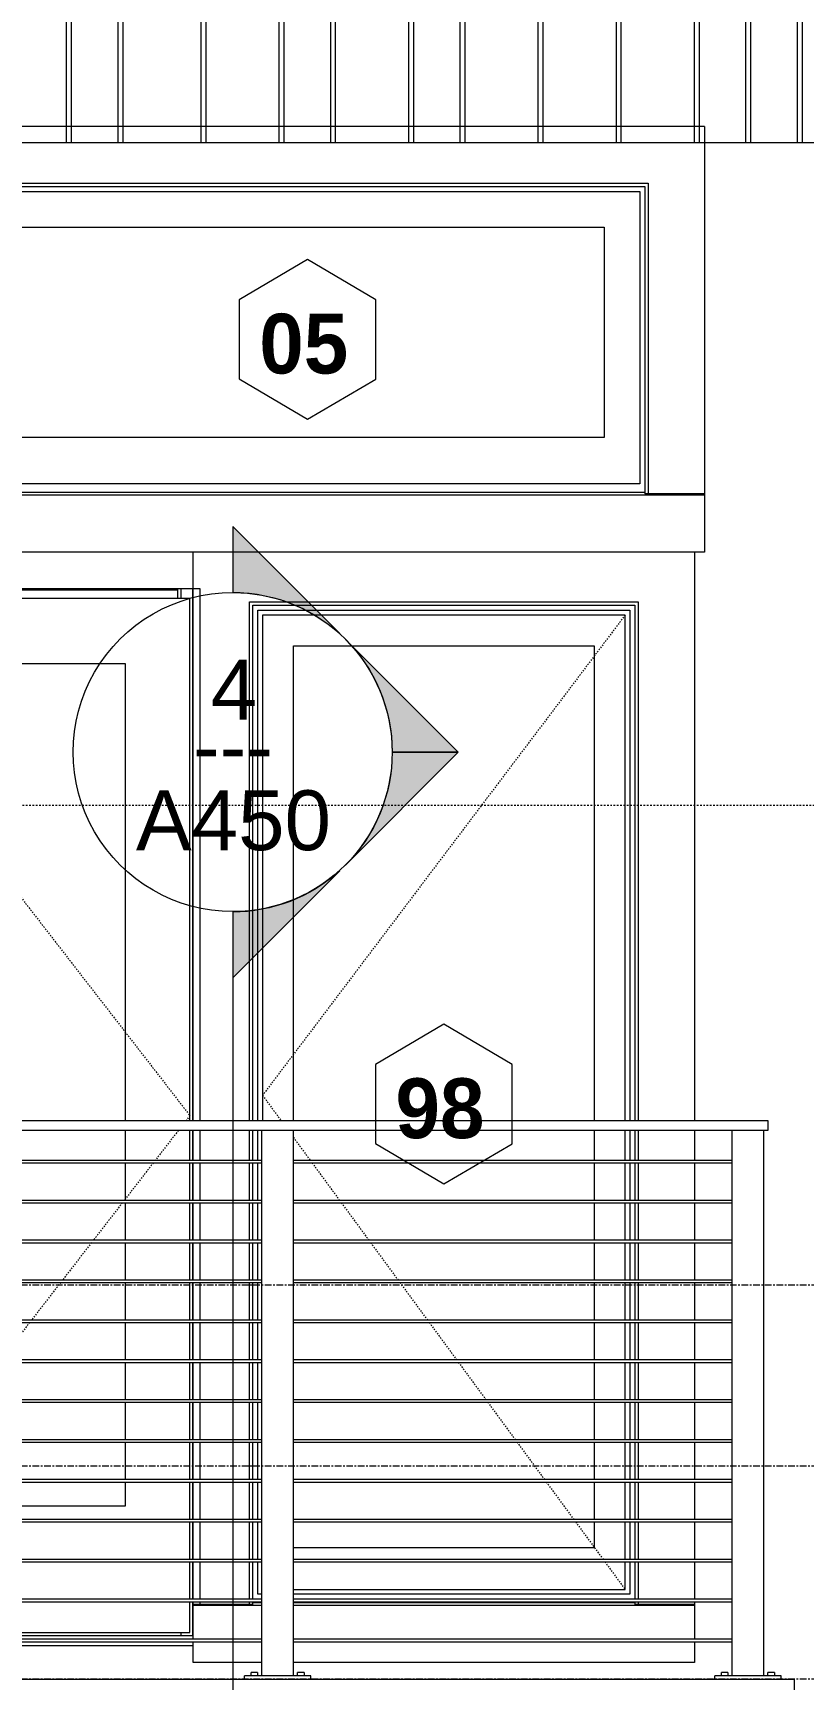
# Model space of a CAD drawing. Header units: inches. Extents: x -9021 to -7183, y -226 to 478.
# Drawn here: x -8749.9 to -8691.9, y 2.4 to 126.2 of the extents above; entities that cross this region are included whole.
import ezdxf

# ---------------------------------------------------------------- set-up
doc = ezdxf.new("R2010")
doc.units = ezdxf.units.IN
doc.header["$MEASUREMENT"] = 0
for name, pattern in [('Aligning Line 1_8_', [0.25, 0.125, -0.125]), ('Dash 1_16_', [0.12499999999999999, 0.06249999999999999, -0.06249999999999999]), ('Grid Line 1_2_', [0.8749999999999999, 0.4999999999999999, -0.125, 0.125, -0.125])]:
    doc.linetypes.add(name, pattern=pattern)
for name, color, linetype, lineweight in [('A-DOOR', 31, 'Continuous', 18), ('A-DOOR-2', 31, 'Dash 1_16_', 9), ('A-DOOR-FRAM', 31, 'Continuous', 9), ('A-FLOR', 192, 'Continuous', 18), ('A-FLOR-HRAL', 11, 'Continuous', 9), ('A-FLOR-LEVL-1', 51, 'Grid Line 1_2_', 9), ('A-GLAZ', 151, 'Continuous', 18), ('A-GLAZ-1', 151, 'Continuous', 9), ('A-GLAZ-2', 151, 'Dash 1_16_', 9), ('A-GLAZ-IDEN', 152, 'Continuous', 9), ('A-WALL', 113, 'Continuous', 18), ('A-WALL-PATT-1', 111, 'Continuous', 9), ('G-ANNO-SYMB', 111, 'Aligning Line 1_8_', 9), ('G-ANNO-SYMB-1', 111, 'Continuous', 9), ('I-WALL', 2, 'Continuous', 18), ('S-STRS', 31, 'Continuous', 9)]:
    doc.layers.add(name, color=color, linetype=linetype, lineweight=lineweight)
doc.styles.add('Arial_1', font='arial.ttf', dxfattribs={"height": 4.499999999999996})
doc.styles.add('Century Gothic', font='ufonts.com_century-gothic.ttf', dxfattribs={"height": 4.499999999999996})
doc.styles.add('Century Gothic_B', font='GOTHICB.TTF', dxfattribs={"height": 4.499999999999996})

# ---------------------------------------------------------------- blocks, each defined once
blk = doc.blocks.new('Railing - 2_ x 1_2_ 2-1559248-BUILDING ELEVATION - NORTH _LAKE_')
at = {"layer": 'A-FLOR-HRAL'}
for p, q in [((-8838.856881505379, 2.62499999999999), (-8838.856881505379, 43.62499999999999)), ((-8836.481881505379, 2.62499999999999), (-8836.481881505379, 43.62499999999999)), ((-8835.169381505379, 2.624999999999998), (-8840.169381505379, 2.624999999999998)), ((-8840.169381505379, 2.374999999999998), (-8840.169381505379, 2.624999999999998)), ((-8839.669381505379, 2.625000000000026), (-8839.669381505379, 2.875000000000055)), ((-8839.419381505379, 2.874999999999998), (-8839.669381505379, 2.874999999999998)), ((-8839.169381505379, 2.874999999999998), (-8839.419381505379, 2.874999999999998)), ((-8839.16938150538, 2.875000000000055), (-8839.16938150538, 2.625000000000026)), ((-8836.16938150538, 2.625000000000026), (-8836.16938150538, 2.875000000000055)), ((-8835.919381505379, 2.874999999999998), (-8836.169381505379, 2.874999999999998)), ((-8835.669381505379, 2.874999999999998), (-8835.919381505379, 2.874999999999998)), ((-8835.669381505379, 2.875000000000055), (-8835.669381505379, 2.625000000000026)), ((-8835.169381505379, 2.374999999999998), (-8835.169381505379, 2.624999999999998))]:
    blk.add_line(p, q, dxfattribs=at)
blk = doc.blocks.new('Railing - 2_ x 1_2_ 2-V1-BUILDING ELEVATION - NORTH _LAKE_')
at = {"layer": 'A-FLOR-HRAL'}
for p, q in [((-8697.256881505358, 2.62499999999999), (-8697.256881505358, 43.62499999999999)), ((-8694.881881505356, 2.62499999999999), (-8694.881881505356, 43.62499999999999)), ((-8693.569381505356, 2.624999999999998), (-8698.569381505358, 2.624999999999998)), ((-8698.569381505358, 2.374999999999998), (-8698.569381505358, 2.624999999999998)), ((-8698.069381505358, 2.625000000000026), (-8698.069381505358, 2.875000000000055)), ((-8697.569381505356, 2.874999999999998), (-8698.069381505356, 2.874999999999998)), ((-8697.569381505356, 2.875000000000055), (-8697.569381505356, 2.625000000000026)), ((-8694.569381505356, 2.625000000000026), (-8694.569381505356, 2.875000000000055)), ((-8694.069381505358, 2.874999999999998), (-8694.569381505356, 2.874999999999998)), ((-8694.069381505358, 2.875000000000055), (-8694.069381505358, 2.625000000000026)), ((-8693.569381505356, 2.374999999999998), (-8693.569381505356, 2.624999999999998))]:
    blk.add_line(p, q, dxfattribs=at)
blk = doc.blocks.new('Railing - Railing-1114347-BUILDING ELEVATION - NORTH _LAKE_')
at = {"layer": 'A-FLOR-HRAL'}
for p, q in [((-8874.569381505384, 44.375), (-8694.569381505356, 44.375)), ((-8694.569381505356, 43.625), (-8874.569381505384, 43.625)), ((-8694.569381505356, 44.375), (-8694.569381505356, 43.625)), ((-8732.656881505363, 41.37500000000005), (-8765.681881505367, 41.37500000000005)), ((-8765.681881505367, 41.18750000000005), (-8732.656881505363, 41.18750000000005)), ((-8697.256881505358, 41.37500000000005), (-8730.281881505363, 41.37500000000005)), ((-8730.281881505363, 41.18750000000005), (-8697.256881505358, 41.18750000000005)), ((-8732.656881505363, 38.37500000000005), (-8765.681881505367, 38.37500000000005)), ((-8697.256881505358, 38.37500000000005), (-8730.281881505363, 38.37500000000005)), ((-8765.681881505367, 38.18750000000005), (-8732.656881505363, 38.18750000000005)), ((-8730.281881505363, 38.18750000000005), (-8697.256881505358, 38.18750000000005)), ((-8732.656881505363, 35.37500000000014), (-8765.681881505367, 35.37500000000014)), ((-8765.681881505367, 35.18750000000005), (-8732.656881505363, 35.18750000000005)), ((-8697.256881505358, 35.37500000000014), (-8730.281881505363, 35.37500000000014)), ((-8730.281881505363, 35.18750000000005), (-8697.256881505358, 35.18750000000005)), ((-8732.656881505363, 32.37500000000014), (-8765.681881505367, 32.37500000000014)), ((-8765.681881505367, 32.18750000000005), (-8732.656881505363, 32.18750000000005)), ((-8697.256881505358, 32.37500000000014), (-8730.281881505363, 32.37500000000014)), ((-8730.281881505363, 32.18750000000005), (-8697.256881505358, 32.18750000000005)), ((-8732.656881505363, 29.37500000000014), (-8765.681881505367, 29.37500000000014)), ((-8765.681881505367, 29.18750000000014), (-8732.656881505363, 29.18750000000014)), ((-8697.256881505358, 29.37500000000014), (-8730.281881505363, 29.37500000000014)), ((-8730.281881505363, 29.18750000000014), (-8697.256881505358, 29.18750000000014)), ((-8732.656881505363, 26.37500000000005), (-8765.681881505367, 26.37500000000005)), ((-8765.681881505367, 26.18750000000014), (-8732.656881505363, 26.18750000000014)), ((-8697.256881505358, 26.37500000000005), (-8730.281881505363, 26.37500000000005)), ((-8730.281881505363, 26.18750000000014), (-8697.256881505358, 26.18750000000014)), ((-8732.656881505363, 23.37500000000005), (-8765.681881505367, 23.37500000000005)), ((-8765.681881505367, 23.18750000000005), (-8732.656881505363, 23.18750000000005)), ((-8697.256881505358, 23.37500000000005), (-8730.281881505363, 23.37500000000005)), ((-8730.281881505363, 23.18750000000005), (-8697.256881505358, 23.18750000000005)), ((-8732.656881505363, 20.37500000000005), (-8765.681881505367, 20.37500000000005)), ((-8765.681881505367, 20.18750000000005), (-8732.656881505363, 20.18750000000005)), ((-8697.256881505358, 20.37500000000005), (-8730.281881505363, 20.37500000000005)), ((-8730.281881505363, 20.18750000000005), (-8697.256881505358, 20.18750000000005)), ((-8732.656881505363, 17.37500000000005), (-8765.681881505367, 17.37500000000005)), ((-8697.256881505358, 17.37500000000005), (-8730.281881505363, 17.37500000000005)), ((-8765.681881505367, 17.18750000000005), (-8732.656881505363, 17.18750000000005)), ((-8730.281881505363, 17.18750000000005), (-8697.256881505358, 17.18750000000005)), ((-8732.656881505363, 14.37500000000006), (-8765.681881505367, 14.37500000000006)), ((-8765.681881505367, 14.18750000000006), (-8732.656881505363, 14.18750000000006)), ((-8697.256881505358, 14.37500000000006), (-8730.281881505363, 14.37500000000006)), ((-8730.281881505363, 14.18750000000006), (-8697.256881505358, 14.18750000000006)), ((-8732.656881505363, 11.37500000000006), (-8765.681881505367, 11.37500000000006)), ((-8765.681881505367, 11.18750000000006), (-8732.656881505363, 11.18750000000006)), ((-8697.256881505358, 11.37500000000006), (-8730.281881505363, 11.37500000000006)), ((-8730.281881505363, 11.18750000000006), (-8697.256881505358, 11.18750000000006)), ((-8732.656881505363, 8.375000000000055), (-8765.681881505367, 8.375000000000055)), ((-8765.681881505367, 8.187500000000055), (-8732.656881505363, 8.187500000000055)), ((-8697.256881505358, 8.375000000000055), (-8730.281881505363, 8.375000000000055)), ((-8730.281881505363, 8.187500000000055), (-8697.256881505358, 8.187500000000055)), ((-8732.656881505363, 5.375000000000056), (-8765.681881505367, 5.375000000000056)), ((-8765.681881505367, 5.187500000000056), (-8732.656881505363, 5.187500000000056)), ((-8697.256881505358, 5.375000000000056), (-8730.281881505363, 5.375000000000056)), ((-8730.281881505363, 5.187500000000056), (-8697.256881505358, 5.187500000000056))]:
    blk.add_line(p, q, dxfattribs=at)
for name, p in [('Railing - 2_ x 1_2_ 2-1559248-BUILDING ELEVATION - NORTH _LAKE_', (106.2000000000153, 0)), ('Railing - 2_ x 1_2_ 2-V1-BUILDING ELEVATION - NORTH _LAKE_', (0, 0))]:
    blk.add_blockref(name, p)
blk = doc.blocks.new('Door-Outswing-Andersen-A_Series-Double - FWOD5468-2447200-BUILDING ELEVATION - NORTH _LAKE_')
at = {"layer": 'A-DOOR'}
for p, q in [((-8800.003381505368, 44.37500000000002), (-8800.003381505368, 84.37500000000001)), ((-8799.14738150537, 84.37500000000001), (-8799.14738150537, 83.62499999999972)), ((-8798.87438150537, 83.62499999999972), (-8798.87438150537, 84.37500000000001)), ((-8739.01438150537, 84.37500000000004), (-8739.01438150537, 83.62499999999974)), ((-8738.74138150537, 84.37500000000003), (-8738.74138150537, 83.62499999999973)), ((-8737.885381505372, 84.37500000000003), (-8737.885381505372, 44.37500000000002)), ((-8770.94438150537, 83.62499999999973), (-8799.81938150537, 83.62499999999972)), ((-8799.81938150537, 83.62499999999972), (-8799.81938150537, 44.37500000000001)), ((-8770.94438150537, 83.62499999999973), (-8768.944381505371, 83.62499999999973)), ((-8770.94438150537, 83.62499999999973), (-8770.94438150537, 44.37500000000002)), ((-8768.944381505371, 44.37500000000002), (-8768.944381505371, 83.62499999999973)), ((-8768.944381505371, 83.62499999999973), (-8766.944381505371, 83.62499999999973)), ((-8768.944381505371, 83.62499999999973), (-8768.944381505371, 44.37500000000002)), ((-8766.944381505371, 44.37500000000002), (-8766.944381505371, 83.62499999999973)), ((-8738.069381505371, 83.62499999999973), (-8766.944381505371, 83.62499999999972)), ((-8738.069381505371, 44.37500000000002), (-8738.069381505371, 83.62499999999973)), ((-8794.94438150537, 44.37500000000001), (-8794.94438150537, 78.74999999999952)), ((-8794.94438150537, 78.74999999999952), (-8774.569381505371, 78.74999999999952)), ((-8774.569381505371, 78.74999999999952), (-8774.569381505371, 44.375)), ((-8763.319381505371, 44.37500000000001), (-8763.319381505371, 78.74999999999952)), ((-8763.319381505371, 78.74999999999952), (-8742.944381505371, 78.74999999999952)), ((-8742.944381505371, 78.74999999999952), (-8742.944381505371, 44.375)), ((-8800.003381505368, 41.36793964856292), (-8800.003381505368, 43.62500000000004)), ((-8799.81938150537, 43.62500000000004), (-8799.81938150537, 41.36792991641623)), ((-8794.94438150537, 41.36767206742316), (-8794.94438150537, 43.62500000000003)), ((-8774.569381505371, 43.62500000000003), (-8774.569381505371, 41.37180554621464)), ((-8770.94438150537, 43.62500000000004), (-8770.94438150537, 41.37180554621465)), ((-8768.944381505371, 41.37180554621465), (-8768.944381505371, 43.62500000000004)), ((-8768.944381505371, 43.62500000000004), (-8768.944381505371, 41.37180554621465)), ((-8763.319381505371, 41.37180554621464), (-8763.319381505371, 43.62500000000003)), ((-8742.944381505371, 43.62500000000003), (-8742.944381505371, 41.37180554621463)), ((-8738.069381505371, 41.37180554621465), (-8738.069381505371, 43.62500000000004)), ((-8737.885381505372, 43.62500000000005), (-8737.885381505372, 41.37180554621467)), ((-8800.003381505368, 38.36793964856284), (-8800.003381505368, 41.19069445378547)), ((-8799.81938150537, 41.19069445378547), (-8799.81938150537, 38.36792991641624)), ((-8794.94438150537, 38.36767206742308), (-8794.94438150537, 41.19069445378545)), ((-8774.569381505371, 41.19484776711473), (-8774.569381505371, 38.37180554621456)), ((-8770.94438150537, 41.19465603324808), (-8770.94438150537, 38.37180554621457)), ((-8768.944381505371, 38.37180554621457), (-8768.944381505371, 41.19455024904577)), ((-8768.944381505371, 41.19455024904577), (-8768.944381505371, 38.37180554621457)), ((-8763.319381505371, 38.37180554621456), (-8763.319381505371, 41.19425273097676)), ((-8742.944381505371, 41.19317505441582), (-8742.944381505371, 38.37180554621464)), ((-8738.069381505371, 38.37180554621466), (-8738.069381505371, 41.19291720542267)), ((-8737.885381505372, 41.19290747327609), (-8737.885381505372, 38.37180554621467)), ((-8800.003381505368, 35.36793964856286), (-8800.003381505368, 38.19069445378549)), ((-8799.81938150537, 38.19069445378548), (-8799.81938150537, 35.36792991641624)), ((-8794.94438150537, 35.36767206742309), (-8794.94438150537, 38.19069445378546)), ((-8774.569381505371, 38.19484776711474), (-8774.569381505371, 35.37180554621457)), ((-8770.94438150537, 38.19465603324808), (-8770.94438150537, 35.37180554621458)), ((-8768.944381505371, 35.37180554621459), (-8768.944381505371, 38.19455024904578)), ((-8768.944381505371, 38.19455024904578), (-8768.944381505371, 35.37180554621458)), ((-8763.319381505371, 35.37180554621457), (-8763.319381505371, 38.19425273097676)), ((-8742.944381505371, 38.19317505441584), (-8742.944381505371, 35.37180554621464)), ((-8738.069381505371, 35.37180554621467), (-8738.069381505371, 38.19291720542268)), ((-8737.885381505372, 38.19290747327611), (-8737.885381505372, 35.37180554621469)), ((-8800.003381505368, 32.36793964856286), (-8800.003381505368, 35.1906944537855)), ((-8799.81938150537, 35.19069445378549), (-8799.81938150537, 32.36792991641627)), ((-8794.94438150537, 32.36767206742309), (-8794.94438150537, 35.19069445378547)), ((-8774.569381505371, 35.19484776711475), (-8774.569381505371, 32.37180554621459)), ((-8770.94438150537, 35.19465603324809), (-8770.94438150537, 32.3718055462146)), ((-8768.944381505371, 32.37180554621459), (-8768.944381505371, 35.19455024904578)), ((-8768.944381505371, 35.19455024904578), (-8768.944381505371, 32.3718055462146)), ((-8763.319381505371, 32.37180554621458), (-8763.319381505371, 35.19425273097678)), ((-8742.944381505371, 35.19317505441585), (-8742.944381505371, 32.37180554621457)), ((-8738.069381505371, 32.3718055462146), (-8738.069381505371, 35.1929172054227)), ((-8737.885381505372, 35.19290747327612), (-8737.885381505372, 32.3718055462146)), ((-8800.003381505368, 29.36793964856287), (-8800.003381505368, 32.19069445378551)), ((-8799.81938150537, 32.1906944537855), (-8799.81938150537, 29.36792991641627)), ((-8794.94438150537, 29.3676720674231), (-8794.94438150537, 32.19069445378548)), ((-8774.569381505371, 32.19484776711476), (-8774.569381505371, 29.37180554621459)), ((-8770.94438150537, 32.19465603324809), (-8770.94438150537, 29.3718055462146)), ((-8768.944381505371, 29.3718055462146), (-8768.944381505371, 32.19455024904578)), ((-8768.944381505371, 32.1945502490458), (-8768.944381505371, 29.3718055462146)), ((-8763.319381505371, 29.37180554621458), (-8763.319381505371, 32.19425273097678)), ((-8742.944381505371, 32.19317505441585), (-8742.944381505371, 29.37180554621458)), ((-8738.069381505371, 29.37180554621461), (-8738.069381505371, 32.1929172054227)), ((-8737.885381505372, 32.19290747327613), (-8737.885381505372, 29.37180554621461)), ((-8800.003381505368, 26.36793964856288), (-8800.003381505368, 29.19069445378551)), ((-8799.81938150537, 29.19069445378551), (-8799.81938150537, 26.36792991641627)), ((-8794.94438150537, 26.3676720674231), (-8794.94438150537, 29.19069445378549)), ((-8774.569381505371, 29.19484776711477), (-8774.569381505371, 26.3718055462146)), ((-8770.94438150537, 29.19465603324811), (-8770.94438150537, 26.37180554621461)), ((-8768.944381505371, 26.37180554621461), (-8768.944381505371, 29.1945502490458)), ((-8768.944381505371, 29.19455024904581), (-8768.944381505371, 26.37180554621461)), ((-8763.319381505371, 26.3718055462146), (-8763.319381505371, 29.19425273097679)), ((-8742.944381505371, 29.19317505441586), (-8742.944381505371, 26.37180554621459)), ((-8738.069381505371, 26.37180554621462), (-8738.069381505371, 29.19291720542272)), ((-8737.885381505372, 29.19290747327613), (-8737.885381505372, 26.37180554621463)), ((-8800.003381505368, 23.36793964856289), (-8800.003381505368, 26.19069445378552)), ((-8799.81938150537, 26.19069445378551), (-8799.81938150537, 23.36792991641628)), ((-8794.94438150537, 23.36767206742311), (-8794.94438150537, 26.1906944537855)), ((-8774.569381505371, 26.19484776711477), (-8774.569381505371, 23.3718055462146)), ((-8770.94438150537, 26.19465603324811), (-8770.94438150537, 23.37180554621462)), ((-8768.944381505371, 23.37180554621462), (-8768.944381505371, 26.19455024904581)), ((-8768.944381505371, 26.19455024904581), (-8768.944381505371, 23.37180554621462)), ((-8763.319381505371, 23.3718055462146), (-8763.319381505371, 26.1942527309768)), ((-8742.944381505371, 26.19317505441587), (-8742.944381505371, 23.3718055462146)), ((-8738.069381505371, 23.37180554621463), (-8738.069381505371, 26.19291720542272)), ((-8737.885381505372, 26.19290747327615), (-8737.885381505372, 23.37180554621464)), ((-8800.003381505368, 20.3679396485629), (-8800.003381505368, 23.19069445378553)), ((-8799.81938150537, 23.19069445378552), (-8799.81938150537, 20.36792991641628)), ((-8794.94438150537, 20.36767206742312), (-8794.94438150537, 23.1906944537855)), ((-8774.569381505371, 23.19484776711478), (-8774.569381505371, 20.37180554621461)), ((-8770.94438150537, 23.19465603324812), (-8770.94438150537, 20.37180554621462)), ((-8768.944381505371, 20.37180554621463), (-8768.944381505371, 23.19455024904581)), ((-8768.944381505371, 23.19455024904581), (-8768.944381505371, 20.37180554621462)), ((-8763.319381505371, 20.37180554621461), (-8763.319381505371, 23.19425273097681)), ((-8742.944381505371, 23.19317505441587), (-8742.944381505371, 20.3718055462146)), ((-8738.069381505371, 20.37180554621464), (-8738.069381505371, 23.19291720542273)), ((-8737.885381505372, 23.19290747327616), (-8737.885381505372, 20.37180554621465)), ((-8800.003381505368, 17.36793964856291), (-8800.003381505368, 20.19069445378546)), ((-8799.81938150537, 20.19069445378545), (-8799.81938150537, 17.3679299164163)), ((-8794.94438150537, 17.36767206742313), (-8794.94438150537, 20.19069445378543)), ((-8774.569381505371, 20.19484776711471), (-8774.569381505371, 17.37180554621462)), ((-8770.94438150537, 20.19465603324806), (-8770.94438150537, 17.37180554621463)), ((-8768.944381505371, 17.37180554621464), (-8768.944381505371, 20.19455024904574)), ((-8768.944381505371, 20.19455024904574), (-8768.944381505371, 17.37180554621463)), ((-8763.319381505371, 17.37180554621462), (-8763.319381505371, 20.19425273097673)), ((-8742.944381505371, 20.19317505441579), (-8742.944381505371, 17.37180554621461)), ((-8738.069381505371, 17.37180554621465), (-8738.069381505371, 20.19291720542274)), ((-8737.885381505372, 20.19290747327608), (-8737.885381505372, 17.37180554621467)), ((-8800.003381505368, 14.36793964856284), (-8800.003381505368, 17.19069445378547)), ((-8799.81938150537, 17.19069445378546), (-8799.81938150537, 14.36792991641623)), ((-8794.94438150537, 15.37500000000029), (-8794.94438150537, 17.19069445378544)), ((-8774.569381505371, 17.19484776711472), (-8774.569381505371, 15.37500000000029)), ((-8770.94438150537, 17.19465603324807), (-8770.94438150537, 14.37180554621456)), ((-8768.944381505371, 14.37180554621457), (-8768.944381505371, 17.19455024904575)), ((-8768.944381505371, 17.19455024904575), (-8768.944381505371, 14.37180554621456)), ((-8763.319381505371, 15.37500000000029), (-8763.319381505371, 17.19425273097674)), ((-8742.944381505371, 17.19317505441581), (-8742.944381505371, 15.37500000000029)), ((-8738.069381505371, 14.37180554621465), (-8738.069381505371, 17.19291720542267)), ((-8737.885381505372, 17.1929074732761), (-8737.885381505372, 14.37180554621468)), ((-8774.569381505371, 15.37500000000029), (-8794.94438150537, 15.37500000000029)), ((-8742.944381505371, 15.37500000000029), (-8763.319381505371, 15.37500000000029)), ((-8800.003381505368, 11.36793964856285), (-8800.003381505368, 14.19069445378549)), ((-8799.81938150537, 14.19069445378547), (-8799.81938150537, 11.36792991641623)), ((-8770.94438150537, 14.19465603324807), (-8770.94438150537, 11.37180554621458)), ((-8768.944381505371, 11.37180554621458), (-8768.944381505371, 14.19455024904576)), ((-8768.944381505371, 14.19455024904576), (-8768.944381505371, 11.37180554621458)), ((-8738.069381505371, 11.37180554621466), (-8738.069381505371, 14.19291720542268)), ((-8737.885381505372, 14.1929074732761), (-8737.885381505372, 11.37180554621469)), ((-8800.003381505368, 8.367939648562865), (-8800.003381505368, 11.1906944537855)), ((-8799.81938150537, 11.19069445378547), (-8799.81938150537, 8.367929916416244)), ((-8770.94438150537, 11.19465603324808), (-8770.94438150537, 8.371805546214581)), ((-8768.944381505371, 8.371805546214583), (-8768.944381505371, 11.19455024904577)), ((-8768.944381505371, 11.19455024904576), (-8768.944381505371, 8.371805546214581)), ((-8738.069381505371, 8.371805546214594), (-8738.069381505371, 11.19291720542269)), ((-8737.885381505372, 11.19290747327611), (-8737.885381505372, 8.371805546214603)), ((-8800.003381505368, 5.623000000000007), (-8800.003381505368, 8.190694453785506)), ((-8799.81938150537, 8.190694453785493), (-8799.81938150537, 5.875000000000036)), ((-8770.94438150537, 8.194656033248101), (-8770.94438150537, 5.875000000000036)), ((-8768.944381505371, 5.875000000000036), (-8768.944381505371, 8.194550249045777)), ((-8768.944381505371, 8.194550249045786), (-8768.944381505371, 5.875000000000036)), ((-8738.069381505371, 5.875000000000047), (-8738.069381505371, 8.192917205422697)), ((-8737.885381505372, 8.192907473276119), (-8737.885381505372, 5.623000000000006)), ((-8768.056881505368, 5.623000000000027), (-8800.054381505384, 5.623000000000027)), ((-8799.81938150537, 5.875000000000036), (-8770.94438150537, 5.875000000000046)), ((-8799.14738150537, 5.623000000000027), (-8799.14738150537, 5.87500000000008)), ((-8799.14738150537, 5.875000000000058), (-8799.14738150537, 5.623000000000006)), ((-8768.944381505371, 5.875000000000041), (-8770.94438150537, 5.875000000000041)), ((-8768.056881505368, 5.875000000000041), (-8768.944381505371, 5.875000000000041)), ((-8765.681881505367, 5.875000000000037), (-8738.069381505371, 5.875000000000047)), ((-8737.834381505356, 5.623000000000027), (-8765.681881505367, 5.623000000000027)), ((-8738.74138150537, 5.87500000000008), (-8738.74138150537, 5.623000000000027)), ((-8738.74138150537, 5.875000000000058), (-8738.74138150537, 5.623000000000016)), ((-8768.056881505368, 4.875000000000008), (-8800.054381505384, 4.875000000000008)), ((-8737.834381505356, 4.875000000000008), (-8765.681881505367, 4.875000000000008))]:
    blk.add_line(p, q, dxfattribs=at)
at = {"layer": 'A-DOOR-2'}
for p, q in [((-8769.694381505371, 83.62499999999942), (-8799.81938150537, 44.74999999999974)), ((-8768.194381505371, 83.62499999999973), (-8738.069381505371, 44.74999999999974)), ((-8799.81938150537, 44.74999999999974), (-8799.528786650066, 44.37500000000004)), ((-8738.069381505371, 44.74999999999974), (-8738.359976360674, 44.37500000000004)), ((-8798.947596939453, 43.62500000000006), (-8797.198441636385, 41.36779128939961)), ((-8738.941166071287, 43.62500000000006), (-8740.687210648013, 41.37180554621467)), ((-8797.061205824864, 41.19069445378548), (-8794.87358750485, 38.3676683229797)), ((-8740.825721757568, 41.19306299405012), (-8743.011969490459, 38.37180554621467)), ((-8794.736446982419, 38.19069445378549), (-8792.548733373316, 35.3675453565598)), ((-8743.150385318733, 38.19318595039035), (-8745.3367283329, 35.37180554621467)), ((-8792.411688139977, 35.1906944537855), (-8790.223879241781, 32.36742239013999)), ((-8745.475048879896, 35.19330890673059), (-8747.661487175345, 32.37180554621461)), ((-8790.086929297533, 32.1906944537855), (-8787.902516992952, 29.37180554621454)), ((-8747.799712441061, 32.19343186307083), (-8749.98624601779, 29.37180554621462)), ((-8787.762170455087, 29.19069445378552), (-8785.577758150508, 26.37180554621454)), ((-8750.124376002224, 29.19355481941107), (-8752.311004860232, 26.37180554621462)), ((-8785.437411612646, 26.19069445378552), (-8783.252999308064, 23.37180554621463)), ((-8752.44903956339, 26.1936777757513), (-8754.635763702676, 23.37180554621463)), ((-8783.112652770202, 23.19069445378544), (-8780.92824046562, 20.37180554621464)), ((-8754.773703124552, 23.19380073209154), (-8756.960522545121, 20.37180554621463)), ((-8780.787893927756, 20.19069445378546), (-8778.603481623177, 17.37180554621465)), ((-8757.098366685717, 20.1939236884317), (-8759.285281387563, 17.37180554621465)), ((-8778.46651330151, 17.1950538946039), (-8776.278722780733, 14.37180554621457)), ((-8759.423030246882, 17.19404664477186), (-8761.610040230007, 14.37180554621465)), ((-8776.141659169976, 14.19493092818401), (-8773.95396393829, 11.37180554621458)), ((-8761.747693808045, 14.1941696011121), (-8763.934799072453, 11.37180554621458)), ((-8773.816805038441, 11.19480796176412), (-8771.629205095845, 8.371805546214592)), ((-8764.07235736921, 11.19429255745234), (-8765.681881505367, 9.117271784235454)), ((-8771.491950906908, 8.19468499534422), (-8769.694381505371, 5.875000000000042)), ((-8768.056881505368, 6.052437759339201), (-8768.194381505371, 5.875000000000042))]:
    blk.add_line(p, q, dxfattribs=at)
at = {"layer": 'A-DOOR-FRAM'}
blk.add_line((-8739.01438150537, 84.24999999999942), (-8798.87438150537, 84.24999999999942), dxfattribs=at)
blk = doc.blocks.new('Window-Casement-Andersen-A_Series - ACW2664-2462124-BUILDING ELEVATION - NORTH _LAKE_')
at = {"layer": 'A-GLAZ-1'}
for p, q in [((-8737.834381505356, 44.37499999999992), (-8737.834381505356, 87.12500000000078)), ((-8700.084381505356, 87.12500000000078), (-8700.084381505356, 44.37499999999993)), ((-8733.334381505356, 44.37499999999992), (-8733.334381505356, 83.12499999999994)), ((-8733.334381505356, 83.12499999999994), (-8704.584381505356, 83.12499999999994)), ((-8704.584381505356, 83.12499999999996), (-8704.584381505356, 44.37499999999994)), ((-8732.959381505356, 82.75), (-8704.959381505356, 82.75)), ((-8732.959381505356, 44.37499999999992), (-8732.959381505356, 82.75)), ((-8705.303131505358, 82.39210208622221), (-8732.601483591578, 82.39210208622221)), ((-8732.601483591578, 82.39210208622221), (-8732.601483591578, 44.37499999999997)), ((-8705.303131505358, 44.37499999999997), (-8705.303131505358, 82.39210208622221)), ((-8704.959381505356, 82.75), (-8704.959381505356, 44.37499999999994)), ((-8730.271881505356, 44.37499999999994), (-8730.271881505356, 80.06249999999993)), ((-8730.271881505356, 80.06249999999993), (-8707.646881505358, 80.06249999999993)), ((-8707.646881505358, 80.06249999999993), (-8707.646881505358, 44.37499999999994)), ((-8737.834381505356, 41.37180554621456), (-8737.834381505356, 43.62499999999994)), ((-8733.334381505356, 41.37180554621456), (-8733.334381505356, 43.62499999999994)), ((-8732.959381505356, 41.37180554621455), (-8732.959381505356, 43.62499999999994)), ((-8730.271881505356, 41.37180554621457), (-8730.271881505356, 43.62499999999996)), ((-8707.646881505358, 43.62499999999996), (-8707.646881505358, 41.37180554621465)), ((-8705.303131505358, 41.37180554621469), (-8705.303131505358, 43.62499999999999)), ((-8704.959381505356, 43.62499999999996), (-8704.959381505356, 41.37180554621465)), ((-8704.584381505356, 43.62499999999996), (-8704.584381505356, 41.37180554621465)), ((-8700.084381505356, 43.62499999999995), (-8700.084381505356, 41.37180554621465)), ((-8737.834381505356, 38.37180554621457), (-8737.834381505356, 41.19290477577884)), ((-8733.334381505356, 38.37180554621457), (-8733.334381505356, 41.19266676132364)), ((-8732.959381505356, 38.37180554621456), (-8732.959381505356, 41.19264692678568)), ((-8730.271881505356, 38.37180554621458), (-8730.271881505356, 41.19250477926387)), ((-8707.646881505358, 41.19130809547536), (-8707.646881505358, 38.37180554621465)), ((-8705.303131505358, 38.37180554621469), (-8705.303131505358, 41.19118412961328)), ((-8704.959381505356, 41.19116594795354), (-8704.959381505356, 38.37180554621467)), ((-8704.584381505356, 41.19114611341558), (-8704.584381505356, 38.37180554621465)), ((-8700.084381505356, 41.19090809896036), (-8700.084381505356, 38.37180554621467)), ((-8737.834381505356, 35.37180554621457), (-8737.834381505356, 38.19290477577886)), ((-8733.334381505356, 35.37180554621458), (-8733.334381505356, 38.19266676132366)), ((-8732.959381505356, 35.37180554621458), (-8732.959381505356, 38.1926469267857)), ((-8730.271881505356, 35.37180554621459), (-8730.271881505356, 38.19250477926387)), ((-8707.646881505358, 38.19130809547537), (-8707.646881505358, 35.37180554621467)), ((-8705.303131505358, 35.3718055462147), (-8705.303131505358, 38.19118412961329)), ((-8704.959381505356, 38.19116594795354), (-8704.959381505356, 35.37180554621467)), ((-8704.584381505356, 38.19114611341558), (-8704.584381505356, 35.37180554621467)), ((-8700.084381505356, 38.19090809896038), (-8700.084381505356, 35.37180554621467)), ((-8737.834381505356, 32.3718055462145), (-8737.834381505356, 35.19290477577886)), ((-8733.334381505356, 32.3718055462145), (-8733.334381505356, 35.19266676132366)), ((-8732.959381505356, 32.3718055462145), (-8732.959381505356, 35.19264692678571)), ((-8730.271881505356, 32.3718055462145), (-8730.271881505356, 35.19250477926388)), ((-8707.646881505358, 35.19130809547539), (-8707.646881505358, 32.3718055462146)), ((-8705.303131505358, 32.37180554621463), (-8705.303131505358, 35.1911841296133)), ((-8704.959381505356, 35.19116594795355), (-8704.959381505356, 32.3718055462146)), ((-8704.584381505356, 35.19114611341559), (-8704.584381505356, 32.3718055462146)), ((-8700.084381505356, 35.19090809896038), (-8700.084381505356, 32.3718055462146)), ((-8737.834381505356, 29.37180554621452), (-8737.834381505356, 32.19290477577887)), ((-8733.334381505356, 29.37180554621452), (-8733.334381505356, 32.19266676132368)), ((-8732.959381505356, 29.37180554621452), (-8732.959381505356, 32.19264692678572)), ((-8730.271881505356, 29.37180554621452), (-8730.271881505356, 32.1925047792639)), ((-8707.646881505358, 32.19130809547539), (-8707.646881505358, 29.37180554621461)), ((-8705.303131505358, 29.37180554621465), (-8705.303131505358, 32.19118412961331)), ((-8704.959381505356, 32.19116594795356), (-8704.959381505356, 29.37180554621461)), ((-8704.584381505356, 32.19114611341559), (-8704.584381505356, 29.37180554621462)), ((-8700.084381505356, 32.19090809896039), (-8700.084381505356, 29.37180554621461)), ((-8737.834381505356, 26.37180554621453), (-8737.834381505356, 29.19290477577889)), ((-8733.334381505356, 26.37180554621454), (-8733.334381505356, 29.19266676132369)), ((-8732.959381505356, 26.37180554621453), (-8732.959381505356, 29.19264692678573)), ((-8730.271881505356, 26.37180554621453), (-8730.271881505356, 29.19250477926391)), ((-8707.646881505358, 29.1913080954754), (-8707.646881505358, 26.37180554621461)), ((-8705.303131505358, 26.37180554621466), (-8705.303131505358, 29.19118412961333)), ((-8704.959381505356, 29.19116594795357), (-8704.959381505356, 26.37180554621461)), ((-8704.584381505356, 29.19114611341562), (-8704.584381505356, 26.37180554621462)), ((-8700.084381505356, 29.19090809896041), (-8700.084381505356, 26.37180554621461)), ((-8737.834381505356, 23.37180554621454), (-8737.834381505356, 26.19290477577891)), ((-8733.334381505356, 23.37180554621455), (-8733.334381505356, 26.19266676132369)), ((-8732.959381505356, 23.37180554621454), (-8732.959381505356, 26.19264692678574)), ((-8730.271881505356, 23.37180554621455), (-8730.271881505356, 26.19250477926391)), ((-8707.646881505358, 26.1913080954754), (-8707.646881505358, 23.37180554621462)), ((-8705.303131505358, 23.37180554621467), (-8705.303131505358, 26.19118412961334)), ((-8704.959381505356, 26.19116594795359), (-8704.959381505356, 23.37180554621463)), ((-8704.584381505356, 26.19114611341563), (-8704.584381505356, 23.37180554621465)), ((-8700.084381505356, 26.19090809896041), (-8700.084381505356, 23.37180554621463)), ((-8737.834381505356, 20.37180554621455), (-8737.834381505356, 23.19290477577891)), ((-8733.334381505356, 20.37180554621456), (-8733.334381505356, 23.19266676132371)), ((-8732.959381505356, 20.37180554621455), (-8732.959381505356, 23.19264692678575)), ((-8730.271881505356, 20.37180554621455), (-8730.271881505356, 23.19250477926392)), ((-8707.646881505358, 23.19130809547541), (-8707.646881505358, 20.37180554621465)), ((-8705.303131505358, 20.37180554621468), (-8705.303131505358, 23.19118412961335)), ((-8704.959381505356, 23.19116594795361), (-8704.959381505356, 20.37180554621465)), ((-8704.584381505356, 23.19114611341564), (-8704.584381505356, 20.37180554621466)), ((-8700.084381505356, 23.19090809896042), (-8700.084381505356, 20.37180554621465)), ((-8737.834381505356, 17.37180554621456), (-8737.834381505356, 20.19290477577884)), ((-8733.334381505356, 17.37180554621456), (-8733.334381505356, 20.19266676132364)), ((-8732.959381505356, 17.37180554621456), (-8732.959381505356, 20.19264692678576)), ((-8730.271881505356, 17.37180554621456), (-8730.271881505356, 20.19250477926385)), ((-8707.646881505358, 20.19130809547536), (-8707.646881505358, 17.37180554621465)), ((-8705.303131505358, 17.37180554621469), (-8705.303131505358, 20.19118412961328)), ((-8704.959381505356, 20.19116594795353), (-8704.959381505356, 17.37180554621466)), ((-8704.584381505356, 20.19114611341558), (-8704.584381505356, 17.37180554621465)), ((-8700.084381505356, 20.19090809896036), (-8700.084381505356, 17.37180554621466)), ((-8737.834381505356, 14.37180554621457), (-8737.834381505356, 17.19290477577886)), ((-8733.334381505356, 14.37180554621458), (-8733.334381505356, 17.19266676132365)), ((-8732.959381505356, 14.37180554621457), (-8732.959381505356, 17.1926469267857)), ((-8730.271881505356, 14.37180554621457), (-8730.271881505356, 17.19250477926386)), ((-8707.646881505358, 17.19130809547537), (-8707.646881505358, 14.37180554621465)), ((-8705.303131505358, 14.3718055462147), (-8705.303131505358, 17.19118412961329)), ((-8704.959381505356, 17.19116594795354), (-8704.959381505356, 14.37180554621467)), ((-8704.584381505356, 17.19114611341559), (-8704.584381505356, 14.37180554621467)), ((-8700.084381505356, 17.19090809896037), (-8700.084381505356, 14.37180554621467)), ((-8737.834381505356, 11.37180554621458), (-8737.834381505356, 14.19290477577887)), ((-8733.334381505356, 11.37180554621459), (-8733.334381505356, 14.19266676132366)), ((-8732.959381505356, 11.37180554621459), (-8732.959381505356, 14.19264692678571)), ((-8730.271881505356, 12.23828124999896), (-8730.271881505356, 14.19250477926387)), ((-8707.646881505358, 14.19130809547537), (-8707.646881505358, 12.23828124999896)), ((-8705.303131505358, 11.37180554621471), (-8705.303131505358, 14.19118412961331)), ((-8704.959381505356, 14.19116594795356), (-8704.959381505356, 11.37180554621468)), ((-8704.584381505356, 14.1911461134156), (-8704.584381505356, 11.37180554621468)), ((-8700.084381505356, 14.19090809896038), (-8700.084381505356, 11.37180554621467)), ((-8737.834381505356, 8.371805546214514), (-8737.834381505356, 11.19290477577888)), ((-8733.334381505356, 8.371805546214519), (-8733.334381505356, 11.19266676132367)), ((-8732.959381505356, 8.749999999999202), (-8732.959381505356, 11.19264692678572)), ((-8707.646881505358, 12.23828124999896), (-8730.271881505356, 12.23828124999896)), ((-8705.303131505358, 9.106897913777049), (-8705.303131505358, 11.19118412961332)), ((-8704.959381505356, 11.19116594795357), (-8704.959381505356, 8.749999999999213)), ((-8704.584381505356, 11.1911461134156), (-8704.584381505356, 8.371805546214604)), ((-8700.084381505356, 11.19090809896039), (-8700.084381505356, 8.371805546214604)), ((-8732.656881505363, 8.749999999999202), (-8732.959381505356, 8.749999999999202)), ((-8730.281881505363, 9.106897913777049), (-8705.303131505358, 9.106897913777049)), ((-8704.959381505356, 8.749999999999202), (-8730.281881505363, 8.749999999999202)), ((-8737.834381505356, 7.992690344961762), (-8737.834381505356, 8.192904775778887)), ((-8737.834381505356, 7.937499999999948), (-8737.834381505356, 7.992690344961762)), ((-8733.334381505356, 7.992690344961765), (-8737.834381505356, 7.992690344961762)), ((-8737.834381505356, 5.371805546214539), (-8737.834381505356, 7.937499999999948)), ((-8737.834381505356, 7.937499999999948), (-8732.656881505363, 7.937499999999948)), ((-8733.334381505356, 7.992690344961767), (-8733.334381505356, 8.192666761323686)), ((-8733.334381505356, 8.124999999999941), (-8732.656881505363, 8.124999999999941)), ((-8730.281881505363, 8.124999999999941), (-8704.584381505356, 8.124999999999941)), ((-8730.281881505363, 7.937499999999948), (-8700.084381505356, 7.937499999999948)), ((-8704.584381505356, 8.191146113415607), (-8704.584381505356, 7.992690344961775)), ((-8700.084381505356, 7.992690344961781), (-8704.584381505356, 7.992690344961778)), ((-8700.084381505356, 8.190908098960401), (-8700.084381505356, 7.992690344961775)), ((-8700.084381505356, 7.992690344961779), (-8700.084381505356, 7.937499999999948)), ((-8700.084381505356, 7.937499999999948), (-8700.084381505356, 5.371805546214619)), ((-8737.834381505356, 3.624999999999591), (-8737.834381505356, 5.192904775778914)), ((-8700.084381505356, 5.190908098960426), (-8700.084381505356, 3.624999999999591)), ((-8732.656881505363, 3.624999999999591), (-8737.834381505356, 3.624999999999591)), ((-8700.084381505356, 3.624999999999591), (-8730.281881505363, 3.624999999999591))]:
    blk.add_line(p, q, dxfattribs=at)
at = {"layer": 'A-GLAZ-2'}
for p, q in [((-8705.303131505358, 82.39210208622221), (-8732.601483591578, 46.27105104311075)), ((-8732.601483591578, 46.27105104311075), (-8731.20876871474, 44.37499999999998)), ((-8730.281881505363, 43.11312975691238), (-8729.002818822717, 41.37180554621461)), ((-8728.871061802824, 41.19243068696656), (-8726.799215367158, 38.37180554621462)), ((-8726.667372731583, 38.19231412922132), (-8724.595611911602, 35.37180554621463)), ((-8724.463683660342, 35.19219757147599), (-8722.392008456045, 32.37180554621465)), ((-8722.259994589102, 32.19208101373074), (-8720.188405000486, 29.37180554621466)), ((-8720.05630551786, 29.19196445598551), (-8717.98480154493, 26.37180554621467)), ((-8717.85261644662, 26.19184789824026), (-8715.781198089371, 23.37180554621467)), ((-8715.648927375378, 23.19173134049501), (-8713.577594633814, 20.37180554621468)), ((-8713.445238304137, 20.19161478274969), (-8711.373991178256, 17.37180554621469)), ((-8711.241549232896, 17.19149822500444), (-8709.1703877227, 14.3718055462147)), ((-8709.037860161656, 14.1913816672592), (-8706.966784267142, 11.37180554621472)), ((-8706.834171090415, 11.19126510951395), (-8705.303131505358, 9.106897913777049))]:
    blk.add_line(p, q, dxfattribs=at)
blk = doc.blocks.new('Window-Picture-Andersen-A_Series - APW4420-V12-BUILDING ELEVATION - NORTH _LAKE_')
at = {"layer": 'A-GLAZ-1'}
for p, q in [((-8759.08438150536, 91.49269034496332), (-8759.08438150536, 119.1250000000019)), ((-8699.334381505358, 119.1250000000019), (-8759.08438150536, 119.1250000000019)), ((-8699.334381505358, 119.1250000000019), (-8699.334381505358, 91.49269034496334)), ((-8754.58438150536, 91.49269034496332), (-8754.58438150536, 114.6250000000018)), ((-8754.58438150536, 114.6250000000018), (-8703.834381505358, 114.6250000000018)), ((-8754.209381505358, 114.2500000000018), (-8704.20938150536, 114.2500000000018)), ((-8754.209381505358, 92.25000000000041), (-8754.209381505358, 114.2500000000018)), ((-8704.20938150536, 114.2500000000018), (-8704.20938150536, 92.25000000000041)), ((-8703.834381505358, 114.6250000000018), (-8703.834381505358, 91.49269034496334)), ((-8751.521881505358, 95.73828125000011), (-8751.521881505358, 111.5625000000017)), ((-8751.521881505358, 111.5625000000017), (-8706.896881505358, 111.5625000000017)), ((-8706.896881505358, 111.5625000000017), (-8706.896881505358, 95.73828125000011)), ((-8706.896881505358, 95.73828125000011), (-8751.521881505358, 95.73828125000011)), ((-8754.58438150536, 91.6250000000015), (-8703.834381505358, 91.6250000000015)), ((-8704.20938150536, 92.25000000000041), (-8754.209381505358, 92.25000000000041)), ((-8759.08438150536, 91.4375000000015), (-8759.08438150536, 91.49269034496332)), ((-8754.58438150536, 91.49269034496332), (-8759.08438150536, 91.49269034496332)), ((-8759.08438150536, 87.1250000000009), (-8759.08438150536, 91.4375000000015)), ((-8759.08438150536, 91.4375000000015), (-8699.334381505358, 91.4375000000015)), ((-8699.334381505358, 91.49269034496335), (-8703.834381505358, 91.49269034496335)), ((-8699.334381505358, 91.49269034496334), (-8699.334381505358, 91.4375000000015)), ((-8699.334381505358, 91.4375000000015), (-8699.334381505358, 87.1250000000009)), ((-8699.334381505358, 87.1250000000009), (-8759.08438150536, 87.1250000000009))]:
    blk.add_line(p, q, dxfattribs=at)
blk = doc.blocks.new('Section - Section Head - Filled-22785-BUILDING ELEVATION - NORTH _LAKE_')
at = {"layer": 'G-ANNO-SYMB-1'}
h = blk.add_hatch(color=256, dxfattribs=at)
edge = h.paths.add_edge_path(flags=0)
edge.add_arc((-8666.166984723352, 396.3759802906872), 12.01561779548133, 89.99999999999972, 132.0783950246214, ccw=False)
edge.add_line((-8666.166984723352, 408.391598086169), (-8666.166984723352, 413.3465430391643))
edge.add_line((-8666.166984723352, 413.3465430391643), (-8674.21921240167, 405.2943153608459))
h = blk.add_hatch(color=256, dxfattribs=at)
edge = h.paths.add_edge_path(flags=0)
edge.add_line((-8674.65226609759, 404.8612616649257), (-8683.137547471828, 396.3759802906872))
edge.add_line((-8683.137547471828, 396.3759802906872), (-8678.166984723352, 396.3759802906872))
edge.add_arc((-8666.166984723352, 396.3759802906871), 11.99999999999945, 135.0000000000003, 180.0000000000001, ccw=False)
h = blk.add_hatch(color=256, dxfattribs=at)
edge = h.paths.add_edge_path(flags=0)
edge.add_arc((-8666.166984723352, 396.3759802906872), 11.99999999999994, 180.0000000000001, 225.000000000001, ccw=False)
edge.add_line((-8678.166984723352, 396.3759802906872), (-8683.137547471828, 396.3759802906872))
edge.add_line((-8683.137547471828, 396.3759802906872), (-8674.65226609759, 387.8906989164486))
h = blk.add_hatch(color=256, dxfattribs=at)
edge = h.paths.add_edge_path(flags=0)
edge.add_line((-8674.21921240167, 387.4576452205285), (-8666.166984723352, 379.4054175422099))
edge.add_line((-8666.166984723352, 379.4054175422099), (-8666.166984723352, 384.3603624952053))
edge.add_arc((-8666.166984723352, 396.3759802906871), 12.01561779548133, 227.921604975378, 270, ccw=False)
for p, q in [((-8674.21921240167, 405.2943153608459), (-8666.166984723352, 413.3465430391643)), ((-8666.166984723352, 413.3465430391643), (-8666.166984723352, 408.391598086169)), ((-8683.137547471828, 396.3759802906872), (-8674.65226609759, 404.8612616649257)), ((-8678.166984723352, 396.3759802906872), (-8683.137547471828, 396.3759802906872)), ((-8674.65226609759, 387.8906989164486), (-8683.137547471828, 396.3759802906872)), ((-8683.137547471828, 396.3759802906872), (-8678.166984723352, 396.3759802906872)), ((-8666.166984723352, 379.4054175422099), (-8674.21921240167, 387.4576452205285)), ((-8666.166984723352, 384.3603624952053), (-8666.166984723352, 379.4054175422099))]:
    blk.add_line(p, q, dxfattribs=at)
for centre, radius, start, end in [((-8666.166984723352, 396.391598086169), 11.99999999999994, 89.99999999999973, 269.9999999999994), ((-8666.166984723352, 396.3759802906872), 12.01561779548133, 89.99999999999933, 132.0783950246211), ((-8666.166984723352, 396.391598086169), 12, 269.9999999999996, 90), ((-8666.166984723352, 396.3759802906871), 11.99999999999945, 134.9999999999999, 179.9999999999997), ((-8666.166984723352, 396.3759802906872), 11.99999999999994, 179.9999999999997, 225.0000000000006), ((-8666.166984723352, 396.3759802906871), 12.01561779548133, 227.9216049753777, 269.9999999999996)]:
    blk.add_arc(centre, radius, start, end, dxfattribs=at)
blk = doc.blocks.new('Window Tag - ONE-1713238-BUILDING ELEVATION - NORTH _LAKE_')
at = {"layer": 'A-GLAZ-IDEN'}
for p, q in [((-8818.929381505379, 51.62499999999942), (-8824.071247922919, 48.59724624419821)), ((-8813.793640623235, 48.59964307838857), (-8818.929381505379, 51.62499999999942)), ((-8824.071247922919, 48.59724624419821), (-8824.071247922919, 42.65396534565878)), ((-8813.793640623235, 42.6300820502675), (-8813.793640623235, 48.59964307838859)), ((-8824.071247922919, 42.65396534565878), (-8818.929381505379, 39.6249999999994)), ((-8818.929381505379, 39.6249999999994), (-8813.793640623235, 42.6300820502675))]:
    blk.add_line(p, q, dxfattribs=at)

msp = doc.modelspace()

# ---------------------------------------------------------------- hatches: boundary and pattern name
at = {"layer": 'A-WALL-PATT-1'}
h = msp.add_hatch(dxfattribs=at)
h.set_pattern_fill('FP_8', color=256, style=0, pattern_type=2)
h.set_pattern_definition([(90, (-8624.882, 114.302), (-51.125, 3.130503380320422e-15), [24, 0, 0, 0]), (90, (-8619.382, 114.302), (-51.125, 3.130503380320422e-15), [24, 0, 0, 0]), (90, (-8619.007, 114.302), (-51.125, 3.130503380320422e-15), [24, 0, 0, 0]), (90, (-8615.507, 114.302), (-51.125, 3.130503380320422e-15), [24, 0, 0, 0]), (90, (-8615.132, 114.302), (-51.125, 3.130503380320422e-15), [24, 0, 0, 0]), (90, (-8609.632, 114.302), (-51.125, 3.130503380320422e-15), [24, 0, 0, 0]), (90, (-8609.257, 114.302), (-51.125, 3.130503380320422e-15), [24, 0, 0, 0]), (90, (-8597.882, 114.302), (-51.125, 3.130503380320422e-15), [24, 0, 0, 0]), (90, (-8597.507, 114.302), (-51.125, 3.130503380320422e-15), [24, 0, 0, 0]), (90, (-8594.007, 114.302), (-51.125, 3.130503380320422e-15), [24, 0, 0, 0]), (90, (-8593.632, 114.302), (-51.125, 3.130503380320422e-15), [24, 0, 0, 0]), (90, (-8590.132, 114.302), (-51.125, 3.130503380320422e-15), [24, 0, 0, 0]), (90, (-8589.757, 114.302), (-51.125, 3.130503380320422e-15), [24, 0, 0, 0]), (90, (-8583.882, 114.302), (-51.125, 3.130503380320422e-15), [24, 0, 0, 0]), (90, (-8583.507, 114.302), (-51.125, 3.130503380320422e-15), [24, 0, 0, 0]), (90, (-8578.007, 114.302), (-51.125, 3.130503380320422e-15), [24, 0, 0, 0]), (90, (-8577.632, 114.302), (-51.125, 3.130503380320422e-15), [24, 0, 0, 0]), (90, (-8574.132, 114.302), (-51.125, 3.130503380320422e-15), [24, 0, 0, 0]), (90, (-8603.757, 114.302), (-51.125, 3.130503380320422e-15), [24, 0, 0, 0]), (90, (-8603.382, 114.302), (-51.125, 3.130503380320422e-15), [24, 0, 0, 0])])
h.paths.add_polyline_path([(-8689.68318993456, 117.9375000000016), (-8629.381881505386, 117.9375000000016), (-8629.381881505386, 149.9374999998917), (-8671.88858227842, 149.9374999998917), (-8671.88858227842, 241.4374999998934), (-8629.381881505386, 241.4374999998934), (-8629.381881505386, 274.1443286515051), (-8749.600631505366, 394.3630786514562), (-8869.819381505386, 274.1443286514664), (-8869.819381505386, 117.9375000000016), (-8698.93968993456, 117.9375000000016)], flags=0)
h.paths.add_polyline_path([(-8737.763582278421, 149.9374999998914), (-8828.513582278421, 149.9374999998917), (-8828.513582278421, 241.4374999998934), (-8737.763582278421, 241.4374999998933), (-8737.763582278421, 154.2499999998919)], flags=0)
at = {"layer": 'S-STRS'}
h = msp.add_hatch(dxfattribs=at)
h.set_pattern_fill('FP_3', color=256, style=0, pattern_type=2)
h.set_pattern_definition([(90, (-8716.569, -117.625), (-2, 1.224646799147353e-16), [])])
h.paths.add_polyline_path([(-8692.56938150536, 1.433593750000028), (-8649.069381505358, 1.433593750000028), (-8649.077900048787, 2.375000000000056), (-8692.56938150536, 2.375000000000056), (-8692.56938150536, 2.032968140696453)], flags=0)
h.paths.add_polyline_path([(-8645.694381505358, 1.433593750000028), (-8644.56938150536, 1.433593750000028), (-8644.56938150536, 2.375000000000056), (-8646.069381505358, 2.375000000000056), (-8646.069381505358, 1.433593750000028), (-8645.71481493456, 1.433593750000028)], flags=0)

# ---------------------------------------------------------------- linework, layer by layer
at = {"layer": 'A-FLOR'}
for p in [(-8876.569381505384, 2.374999999999998), (-8692.569381505358, 0.3749999999999983)]:
    msp.add_line(p, (-8692.569381505358, 2.374999999999998), dxfattribs=at)
at = {"layer": 'A-FLOR-LEVL-1'}
for p, q in [((-8318.04369555357, 32), (-9000.20102319295, 32)), ((-8318.04369555357, 18.37499999999999), (-9000.20102319295, 18.37499999999999)), ((-8318.043695553572, 2.374999999999998), (-9000.20102319295, 2.374999999999998))]:
    msp.add_line(p, q, dxfattribs=at)
at = {"layer": 'A-WALL'}
for p, q in [((-8754.834381505356, 114.8750000000018), (-8703.58438150536, 114.8750000000018)), ((-8703.58438150536, 114.8750000000018), (-8703.58438150536, 91.49260218147289)), ((-8800.56938150537, 84.37499999999996), (-8737.319381505371, 84.37499999999996)), ((-8737.319381505371, 84.37499999999996), (-8737.319381505371, 44.37499999999999)), ((-8733.584381505356, 44.37499999999999), (-8733.584381505356, 83.37499999999996)), ((-8733.584381505356, 83.37499999999996), (-8704.334381505356, 83.37499999999996)), ((-8704.334381505356, 83.37499999999996), (-8704.334381505356, 44.37499999999999)), ((-8737.319381505371, 43.62500000000001), (-8737.319381505371, 41.37180554621462)), ((-8733.584381505356, 41.37180554621462), (-8733.584381505356, 43.62500000000001)), ((-8704.334381505356, 43.62500000000001), (-8704.334381505356, 41.37180554621471)), ((-8737.319381505371, 41.19287753634682), (-8737.319381505371, 38.37180554621464)), ((-8733.584381505356, 38.37180554621462), (-8733.584381505356, 41.19267998434904)), ((-8704.334381505356, 41.19113289039031), (-8704.334381505356, 38.37180554621471)), ((-8737.319381505371, 38.19287753634683), (-8737.319381505371, 35.37180554621465)), ((-8733.584381505356, 35.37180554621464), (-8733.584381505356, 38.19267998434904)), ((-8704.334381505356, 38.19113289039031), (-8704.334381505356, 35.37180554621472)), ((-8737.319381505371, 35.19287753634684), (-8737.319381505371, 32.37180554621457)), ((-8733.584381505356, 32.37180554621457), (-8733.584381505356, 35.19267998434905)), ((-8704.334381505356, 35.19113289039033), (-8704.334381505356, 32.37180554621465)), ((-8737.319381505371, 32.19287753634686), (-8737.319381505371, 29.37180554621459)), ((-8733.584381505356, 29.37180554621457), (-8733.584381505356, 32.19267998434906)), ((-8704.334381505356, 32.19113289039034), (-8704.334381505356, 29.37180554621466)), ((-8737.319381505371, 29.19287753634687), (-8737.319381505371, 26.3718055462146)), ((-8733.584381505356, 26.37180554621458), (-8733.584381505356, 29.19267998434907)), ((-8704.334381505356, 29.19113289039034), (-8704.334381505356, 26.37180554621467)), ((-8737.319381505371, 26.19287753634688), (-8737.319381505371, 23.37180554621461)), ((-8733.584381505356, 23.37180554621459), (-8733.584381505356, 26.19267998434907)), ((-8704.334381505356, 26.19113289039035), (-8704.334381505356, 23.37180554621468)), ((-8737.319381505371, 23.19287753634688), (-8737.319381505371, 20.37180554621462)), ((-8733.584381505356, 20.3718055462146), (-8733.584381505356, 23.19267998434908)), ((-8704.334381505356, 23.19113289039036), (-8704.334381505356, 20.37180554621469)), ((-8737.319381505371, 20.19287753634682), (-8737.319381505371, 17.37180554621463)), ((-8733.584381505356, 17.37180554621461), (-8733.584381505356, 20.19267998434901)), ((-8704.334381505356, 20.19113289039029), (-8704.334381505356, 17.37180554621469)), ((-8737.319381505371, 17.19287753634684), (-8737.319381505371, 14.37180554621466)), ((-8733.584381505356, 14.37180554621462), (-8733.584381505356, 17.19267998434902)), ((-8704.334381505356, 17.1911328903903), (-8704.334381505356, 14.3718055462147)), ((-8737.319381505371, 14.19287753634685), (-8737.319381505371, 11.37180554621466)), ((-8733.584381505356, 11.37180554621462), (-8733.584381505356, 14.19267998434903)), ((-8704.334381505356, 14.1911328903903), (-8704.334381505356, 11.37180554621471)), ((-8737.319381505371, 11.19287753634685), (-8737.319381505371, 8.371805546214615)), ((-8733.584381505356, 8.371805546214553), (-8733.584381505356, 11.19267998434904)), ((-8704.334381505356, 11.19113289039031), (-8704.334381505356, 8.371805546214636)), ((-8737.319381505371, 8.192877536346876), (-8737.319381505371, 7.992602181471475)), ((-8733.584381505356, 7.992602181471403), (-8733.584381505356, 8.192679984349047)), ((-8704.334381505356, 8.191132890390309), (-8704.334381505356, 7.9926021814714))]:
    msp.add_line(p, q, dxfattribs=at)
at = {"layer": 'G-ANNO-SYMB'}
msp.add_line((-8919.925464913023, 68.08485192620259), (-8604.63252882263, 68.08485192620259), dxfattribs=at)
at = {"layer": 'G-ANNO-SYMB-1'}
msp.add_line((-8734.845860559655, 60.07163283898363), (-8734.845860559655, -168.9254278460905), dxfattribs=at)
at = {"layer": 'I-WALL'}
msp.add_line((-8869.819381505384, 117.9375000000014), (-8621.131881505384, 117.9375000000014), dxfattribs=at)

# ---------------------------------------------------------------- block references
at = {"layer": 'A-DOOR'}
msp.add_blockref('Door-Outswing-Andersen-A_Series-Double - FWOD5468-2447200-BUILDING ELEVATION - NORTH _LAKE_', (0, 0), dxfattribs=at)
at = {"layer": 'A-FLOR-HRAL'}
msp.add_blockref('Railing - Railing-1114347-BUILDING ELEVATION - NORTH _LAKE_', (0, 0), dxfattribs=at)
at = {"layer": 'A-GLAZ'}
for name in ['Window-Picture-Andersen-A_Series - APW4420-V12-BUILDING ELEVATION - NORTH _LAKE_', 'Window-Casement-Andersen-A_Series - ACW2664-2462124-BUILDING ELEVATION - NORTH _LAKE_']:
    msp.add_blockref(name, (0, 0), dxfattribs=at)
at = {"layer": 'A-GLAZ-IDEN'}
for p in [(89.72000000002753, 57.50000000000137), (99.9700000000298, 0)]:
    msp.add_blockref('Window Tag - ONE-1713238-BUILDING ELEVATION - NORTH _LAKE_', p, dxfattribs=at)
at = {"layer": 'G-ANNO-SYMB-1', "extrusion": (0, 0, -1)}
msp.add_blockref('Section - Section Head - Filled-22785-BUILDING ELEVATION - NORTH _LAKE_', (17401.01284528301, -324.3043474515928), dxfattribs=at)

# ---------------------------------------------------------------- texts
at = {"layer": 'A-GLAZ-IDEN', "char_height": 4.499999999999996, "width": 8.78699999999999, "attachment_point": 1, "style": 'Century Gothic_B'}
for s, insert in [('05', (-8732.846775373093, 105.0506215684601)), ('98', (-8722.59677537309, 47.55062156845871))]:
    msp.add_mtext(s, dxfattribs=dict(at, insert=insert))
at = {"layer": 'G-ANNO-SYMB-1', "char_height": 4.499999999999996, "attachment_point": 1}
for s, insert, width, style in [('4', (-8736.506348797528, 79.02595106906753), 4.241999999999996, 'Arial_1'), ('---', (-8737.832004340888, 74.77260461237462), 7.726499999999994, 'Century Gothic'), ('A450', (-8742.128396041622, 69.20782897440114), 17.87699999999998, 'Arial_1')]:
    msp.add_mtext(s, dxfattribs=dict(at, insert=insert, width=width, style=style))

doc.saveas('drawing.dxf')
